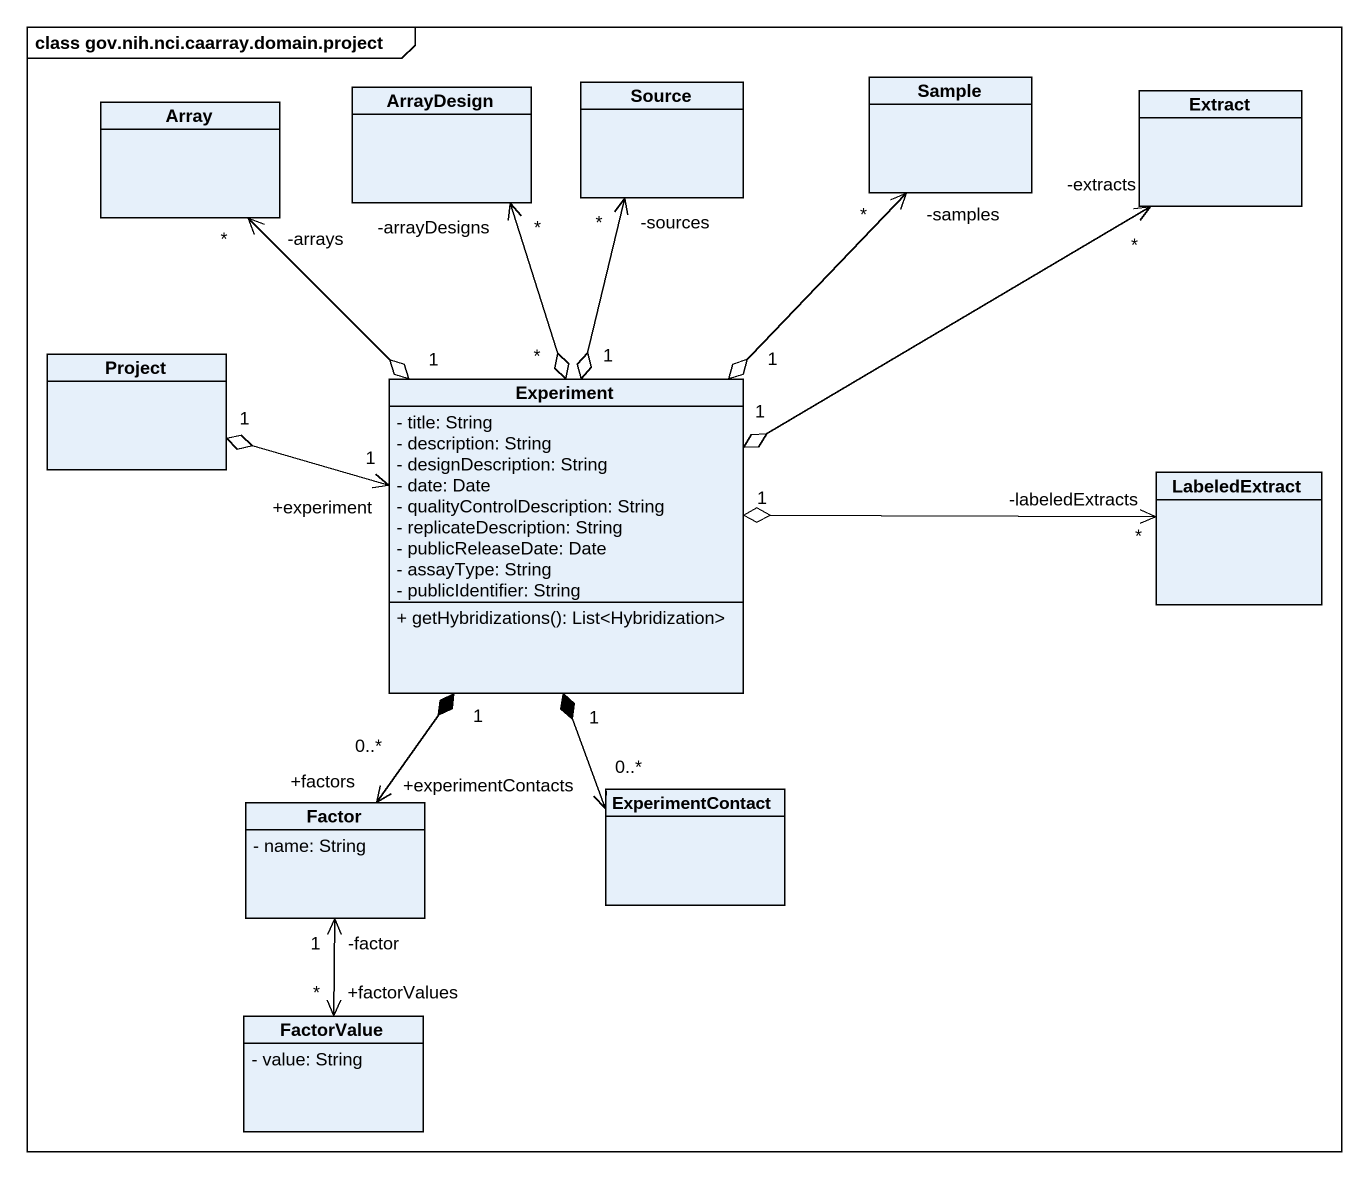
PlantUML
@startuml
mainframe class gov.nih.nci.caarray.domain.project
hide circle
hide empty members
skinparam classAttributeIconSize 0
class Array
class ArrayDesign
class Source
class Sample
class Extract
class Project
class Experiment {
  - title: String
  - description: String
  - designDescription: String
  - date: Date
  - qualityControlDescription: String
  - replicateDescription: String
  - publicReleaseDate: Date
  - assayType: String
  - publicIdentifier: String
  + getHybridizations(): List<Hybridization>
}
class LabeledExtract
class Factor {
  - name: String
}
class ExperimentContact
class FactorValue {
  - value: String
}
Project "1" o-right-> "+experiment\n1" Experiment
Experiment "1" o-up-> "-arrays\n*" Array
Experiment "*" o-up-> "-arrayDesigns\n*" ArrayDesign
Experiment "1" o-up-> "-sources\n*" Source
Experiment "1" o-up-> "-samples\n*" Sample
Experiment "1" o-right-> "-extracts\n*" Extract
Experiment "1" o-right-> "-labeledExtracts\n*" LabeledExtract
Experiment "1" *--> "+factors\n0..*" Factor
Experiment "1" *--> "+experimentContacts\n0..*" ExperimentContact
FactorValue "+factorValues\n*" <-up-> "-factor\n1" Factor
@enduml
